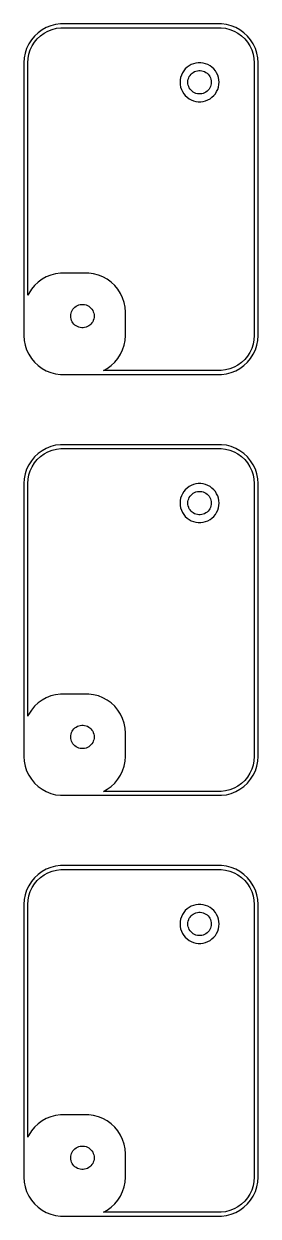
# Model space of a CAD drawing. Header units: metres. Extents: x -15 to 15, y 248 to 508.
# Drawn here: x -15 to 15, y 355.5 to 508.5 of the extents above; entities that cross this region are included whole.
import ezdxf

# ---------------------------------------------------------------- set-up
doc = ezdxf.new("R2010")
doc.units = ezdxf.units.M

msp = doc.modelspace()

# ---------------------------------------------------------------- linework, layer by layer
for p, q in [((-12.1289, 508.024), (-12.6791, 507.722)), ((-11.5451, 508.255), (-12.1289, 508.024)), ((-10.9369, 508.411), (-11.5451, 508.255)), ((-11.3906, 507.78), (-10.8432, 507.92)), ((-10.3139, 508.49), (-10.9369, 508.411)), ((-10.8432, 507.92), (-10.2825, 507.991)), ((10.3139, 508.49), (-10.3139, 508.49)), ((-10.2825, 507.991), (10.2825, 507.991)), ((10.2825, 507.991), (10.8432, 507.92)), ((10.9369, 508.411), (10.3139, 508.49)), ((10.8432, 507.92), (11.3906, 507.78)), ((11.5451, 508.255), (10.9369, 508.411)), ((12.1289, 508.024), (11.5451, 508.255)), ((12.6791, 507.722), (12.1289, 508.024)), ((-14.0451, 506.439), (-14.3815, 505.909)), ((-13.6448, 506.923), (-14.0451, 506.439)), ((-13.1871, 507.353), (-13.6448, 506.923)), ((-13.6406, 506.145), (-13.2803, 506.58)), ((-13.2803, 506.58), (-12.8684, 506.967)), ((-12.6791, 507.722), (-13.1871, 507.353)), ((-12.8684, 506.967), (-12.4112, 507.299)), ((-12.4112, 507.299), (-11.916, 507.572)), ((-11.916, 507.572), (-11.3906, 507.78)), ((11.3906, 507.78), (11.916, 507.572)), ((11.916, 507.572), (12.4112, 507.299)), ((12.4112, 507.299), (12.8684, 506.967)), ((13.1871, 507.353), (12.6791, 507.722)), ((12.8684, 506.967), (13.2803, 506.58)), ((13.6448, 506.923), (13.1871, 507.353)), ((13.2803, 506.58), (13.6406, 506.145)), ((14.0451, 506.439), (13.6448, 506.923)), ((14.3815, 505.909), (14.0451, 506.439)), ((-14.6489, 505.341), (-14.8429, 504.743)), ((-14.3815, 505.909), (-14.6489, 505.341)), ((-14.3586, 504.619), (-14.184, 505.157)), ((-14.184, 505.157), (-13.9434, 505.668)), ((-13.9434, 505.668), (-13.6406, 506.145)), ((13.6406, 506.145), (13.9434, 505.668)), ((13.9434, 505.668), (14.184, 505.157)), ((14.184, 505.157), (14.3586, 504.619)), ((14.6489, 505.341), (14.3815, 505.909)), ((14.8429, 504.743), (14.6489, 505.341)), ((-14.9606, 504.127), (-15, 503.5)), ((-15, 503.5), (-15, 468.5)), ((-14.8429, 504.743), (-14.9606, 504.127)), ((-14.5, 503.5), (-14.4645, 504.064)), ((-14.5, 473.657), (-14.5, 503.5)), ((-14.4645, 504.064), (-14.3586, 504.619)), ((6.72745, 503.378), (6.43555, 503.262)), ((7.03154, 503.456), (6.72745, 503.378)), ((7.34302, 503.495), (7.03154, 503.456)), ((7.65697, 503.495), (7.34302, 503.495)), ((7.96844, 503.456), (7.65697, 503.495)), ((8.27254, 503.378), (7.96844, 503.456)), ((8.56444, 503.262), (8.27254, 503.378)), ((14.3586, 504.619), (14.4645, 504.064)), ((14.4645, 504.064), (14.5, 503.5)), ((14.5, 503.5), (14.5, 468.5)), ((14.9606, 504.127), (14.8429, 504.743)), ((15, 503.5), (14.9606, 504.127)), ((15, 468.5), (15, 503.5)), ((5.17555, 501.92), (5.07854, 501.622)), ((5.30922, 502.204), (5.17555, 501.92)), ((5.47745, 502.469), (5.30922, 502.204)), ((5.67757, 502.711), (5.47745, 502.469)), ((5.90643, 502.926), (5.67757, 502.711)), ((6.16043, 503.111), (5.90643, 502.926)), ((6.43555, 503.262), (6.16043, 503.111)), ((6.18553, 501.723), (6.28647, 501.882)), ((6.28647, 501.882), (6.40654, 502.027)), ((6.40654, 502.027), (6.54385, 502.156)), ((6.54385, 502.156), (6.69626, 502.266)), ((6.69626, 502.266), (6.86133, 502.357)), ((6.86133, 502.357), (7.03647, 502.427)), ((7.03647, 502.427), (7.21892, 502.473)), ((7.21892, 502.473), (7.40581, 502.497)), ((7.40581, 502.497), (7.59418, 502.497)), ((7.59418, 502.497), (7.78107, 502.473)), ((7.78107, 502.473), (7.96352, 502.427)), ((7.96352, 502.427), (8.13866, 502.357)), ((8.13866, 502.357), (8.30373, 502.266)), ((8.30373, 502.266), (8.45613, 502.156)), ((8.45613, 502.156), (8.59344, 502.027)), ((8.83955, 503.111), (8.56444, 503.262)), ((8.59344, 502.027), (8.71352, 501.882)), ((8.71352, 501.882), (8.81445, 501.723)), ((9.09355, 502.926), (8.83955, 503.111)), ((9.32242, 502.711), (9.09355, 502.926)), ((9.52254, 502.469), (9.32242, 502.711)), ((9.69077, 502.204), (9.52254, 502.469)), ((9.82443, 501.92), (9.69077, 502.204)), ((9.92145, 501.622), (9.82443, 501.92)), ((5.0197, 501.313), (5, 501)), ((5, 501), (5.0197, 500.687)), ((5.07854, 501.622), (5.0197, 501.313)), ((5.0197, 500.687), (5.07854, 500.378)), ((5.07854, 500.378), (5.17555, 500.08)), ((6, 501), (6.01183, 501.188)), ((6.01183, 500.812), (6, 501)), ((6.01183, 501.188), (6.04712, 501.373)), ((6.04712, 500.627), (6.01183, 500.812)), ((6.04712, 501.373), (6.10533, 501.552)), ((6.10533, 500.448), (6.04712, 500.627)), ((6.10533, 501.552), (6.18553, 501.723)), ((6.18553, 500.277), (6.10533, 500.448)), ((6.28647, 500.118), (6.18553, 500.277)), ((8.81445, 500.277), (8.71352, 500.118)), ((8.81445, 501.723), (8.89465, 501.552)), ((8.89465, 500.448), (8.81445, 500.277)), ((8.89465, 501.552), (8.95287, 501.373)), ((8.95287, 500.627), (8.89465, 500.448)), ((8.95287, 501.373), (8.98816, 501.188)), ((8.98816, 500.812), (8.95287, 500.627)), ((8.98816, 501.188), (9, 501)), ((9, 501), (8.98816, 500.812)), ((9.82443, 500.08), (9.92145, 500.378)), ((9.98029, 501.313), (9.92145, 501.622)), ((9.92145, 500.378), (9.98029, 500.687)), ((10, 501), (9.98029, 501.313)), ((9.98029, 500.687), (10, 501)), ((5.17555, 500.08), (5.30922, 499.796)), ((5.30922, 499.796), (5.47745, 499.531)), ((5.47745, 499.531), (5.67757, 499.289)), ((5.67757, 499.289), (5.90643, 499.074)), ((5.90643, 499.074), (6.16043, 498.889)), ((6.16043, 498.889), (6.43555, 498.738)), ((6.40654, 499.973), (6.28647, 500.118)), ((6.54385, 499.844), (6.40654, 499.973)), ((6.43555, 498.738), (6.72745, 498.622)), ((6.69626, 499.734), (6.54385, 499.844)), ((6.86133, 499.643), (6.69626, 499.734)), ((7.03647, 499.573), (6.86133, 499.643)), ((7.21892, 499.527), (7.03647, 499.573)), ((7.40581, 499.503), (7.21892, 499.527)), ((7.59418, 499.503), (7.40581, 499.503)), ((7.78107, 499.527), (7.59418, 499.503)), ((7.96352, 499.573), (7.78107, 499.527)), ((8.13866, 499.643), (7.96352, 499.573)), ((8.30373, 499.734), (8.13866, 499.643)), ((8.27254, 498.622), (8.56444, 498.738)), ((8.45613, 499.844), (8.30373, 499.734)), ((8.59344, 499.973), (8.45613, 499.844)), ((8.56444, 498.738), (8.83955, 498.889)), ((8.71352, 500.118), (8.59344, 499.973)), ((8.83955, 498.889), (9.09355, 499.074)), ((9.09355, 499.074), (9.32242, 499.289)), ((9.32242, 499.289), (9.52254, 499.531)), ((9.52254, 499.531), (9.69077, 499.796)), ((9.69077, 499.796), (9.82443, 500.08)), ((6.72745, 498.622), (7.03154, 498.544)), ((7.03154, 498.544), (7.34302, 498.505)), ((7.34302, 498.505), (7.65697, 498.505)), ((7.65697, 498.505), (7.96844, 498.544)), ((7.96844, 498.544), (8.27254, 498.622)), ((-12.1289, 476.024), (-12.6791, 475.722)), ((-11.5451, 476.255), (-12.1289, 476.024)), ((-10.9369, 476.411), (-11.5451, 476.255)), ((-10.3139, 476.49), (-10.9369, 476.411)), ((-6.68604, 476.49), (-10.3139, 476.49)), ((-6.06308, 476.411), (-6.68604, 476.49)), ((-5.45491, 476.255), (-6.06308, 476.411)), ((-4.87109, 476.024), (-5.45491, 476.255)), ((-4.32086, 475.722), (-4.87109, 476.024)), ((-14.0451, 474.439), (-14.3815, 473.909)), ((-13.6448, 474.923), (-14.0451, 474.439)), ((-13.1871, 475.353), (-13.6448, 474.923)), ((-12.6791, 475.722), (-13.1871, 475.353)), ((-3.81287, 475.353), (-4.32086, 475.722)), ((-3.35515, 474.923), (-3.81287, 475.353)), ((-2.95491, 474.439), (-3.35515, 474.923)), ((-2.61845, 473.909), (-2.95491, 474.439)), ((-14.3815, 473.909), (-14.5, 473.657)), ((-2.3511, 473.341), (-2.61845, 473.909)), ((-2.15707, 472.743), (-2.3511, 473.341)), ((-2.03941, 472.127), (-2.15707, 472.743)), ((-9, 471), (-8.98816, 471.188)), ((-8.98816, 471.188), (-8.95287, 471.373)), ((-8.95287, 471.373), (-8.89465, 471.552)), ((-8.89465, 471.552), (-8.81445, 471.723)), ((-8.81445, 471.723), (-8.71352, 471.882)), ((-8.71352, 471.882), (-8.59344, 472.027)), ((-8.59344, 472.027), (-8.45613, 472.156)), ((-8.45613, 472.156), (-8.30373, 472.266)), ((-8.30373, 472.266), (-8.13866, 472.357)), ((-8.13866, 472.357), (-7.96352, 472.427)), ((-7.96352, 472.427), (-7.78107, 472.473)), ((-7.78107, 472.473), (-7.59418, 472.497)), ((-7.59418, 472.497), (-7.40581, 472.497)), ((-7.40581, 472.497), (-7.21892, 472.473)), ((-7.21892, 472.473), (-7.03647, 472.427)), ((-7.03647, 472.427), (-6.86133, 472.357)), ((-6.86133, 472.357), (-6.69626, 472.266)), ((-6.69626, 472.266), (-6.54385, 472.156)), ((-6.54385, 472.156), (-6.40654, 472.027)), ((-6.40654, 472.027), (-6.28647, 471.882)), ((-6.28647, 471.882), (-6.18553, 471.723)), ((-6.18553, 471.723), (-6.10533, 471.552)), ((-6.10533, 471.552), (-6.04712, 471.373)), ((-6.04712, 471.373), (-6.01183, 471.188)), ((-6.01183, 471.188), (-6, 471)), ((-2, 471.5), (-2.03941, 472.127)), ((-2, 468.5), (-2, 471.5)), ((-8.98816, 470.812), (-9, 471)), ((-8.95287, 470.627), (-8.98816, 470.812)), ((-8.89465, 470.448), (-8.95287, 470.627)), ((-8.81445, 470.277), (-8.89465, 470.448)), ((-8.71352, 470.118), (-8.81445, 470.277)), ((-8.59344, 469.973), (-8.71352, 470.118)), ((-8.45613, 469.844), (-8.59344, 469.973)), ((-8.30373, 469.734), (-8.45613, 469.844)), ((-8.13866, 469.643), (-8.30373, 469.734)), ((-6.69626, 469.734), (-6.86133, 469.643)), ((-6.54385, 469.844), (-6.69626, 469.734)), ((-6.40654, 469.973), (-6.54385, 469.844)), ((-6.28647, 470.118), (-6.40654, 469.973)), ((-6.18553, 470.277), (-6.28647, 470.118)), ((-6.10533, 470.448), (-6.18553, 470.277)), ((-6.04712, 470.627), (-6.10533, 470.448)), ((-6.01183, 470.812), (-6.04712, 470.627)), ((-6, 471), (-6.01183, 470.812)), ((-15, 468.5), (-14.9606, 467.873)), ((-7.96352, 469.573), (-8.13866, 469.643)), ((-7.78107, 469.527), (-7.96352, 469.573)), ((-7.59418, 469.503), (-7.78107, 469.527)), ((-7.40581, 469.503), (-7.59418, 469.503)), ((-7.21892, 469.527), (-7.40581, 469.503)), ((-7.03647, 469.573), (-7.21892, 469.527)), ((-6.86133, 469.643), (-7.03647, 469.573)), ((-2.03941, 467.873), (-2, 468.5)), ((14.5, 468.5), (14.4645, 467.936)), ((14.9606, 467.873), (15, 468.5)), ((-14.9606, 467.873), (-14.8429, 467.257)), ((-14.8429, 467.257), (-14.6489, 466.659)), ((-14.6489, 466.659), (-14.3815, 466.091)), ((-2.61845, 466.091), (-2.3511, 466.659)), ((-2.3511, 466.659), (-2.15707, 467.257)), ((-2.15707, 467.257), (-2.03941, 467.873)), ((14.184, 466.843), (13.9434, 466.332)), ((14.3586, 467.381), (14.184, 466.843)), ((14.4645, 467.936), (14.3586, 467.381)), ((14.3815, 466.091), (14.6489, 466.659)), ((14.6489, 466.659), (14.8429, 467.257)), ((14.8429, 467.257), (14.9606, 467.873)), ((-14.3815, 466.091), (-14.0451, 465.561)), ((-14.0451, 465.561), (-13.6448, 465.077)), ((-13.6448, 465.077), (-13.1871, 464.647)), ((-3.81287, 464.647), (-3.35515, 465.077)), ((-3.35515, 465.077), (-2.95491, 465.561)), ((-2.95491, 465.561), (-2.61845, 466.091)), ((13.2803, 465.42), (12.8684, 465.033)), ((13.1871, 464.647), (13.6448, 465.077)), ((13.6406, 465.855), (13.2803, 465.42)), ((13.9434, 466.332), (13.6406, 465.855)), ((13.6448, 465.077), (14.0451, 465.561)), ((14.0451, 465.561), (14.3815, 466.091)), ((-13.1871, 464.647), (-12.6791, 464.278)), ((-12.6791, 464.278), (-12.1289, 463.976)), ((-12.1289, 463.976), (-11.5451, 463.745)), ((-11.5451, 463.745), (-10.9369, 463.589)), ((-10.9369, 463.589), (-10.3139, 463.51)), ((-4.81104, 464.009), (-4.32086, 464.278)), ((10.2825, 464.009), (-4.81104, 464.009)), ((-4.32086, 464.278), (-3.81287, 464.647)), ((10.8432, 464.08), (10.2825, 464.009)), ((10.3139, 463.51), (10.9369, 463.589)), ((11.3906, 464.22), (10.8432, 464.08)), ((10.9369, 463.589), (11.5451, 463.745)), ((11.916, 464.428), (11.3906, 464.22)), ((11.5451, 463.745), (12.1289, 463.976)), ((12.4112, 464.701), (11.916, 464.428)), ((12.1289, 463.976), (12.6791, 464.278)), ((12.8684, 465.033), (12.4112, 464.701)), ((12.6791, 464.278), (13.1871, 464.647)), ((-10.3139, 463.51), (10.3139, 463.51)), ((-10.9369, 454.411), (-11.5451, 454.255)), ((-10.3139, 454.49), (-10.9369, 454.411)), ((10.3139, 454.49), (-10.3139, 454.49)), ((10.9369, 454.411), (10.3139, 454.49)), ((11.5451, 454.255), (10.9369, 454.411)), ((-13.6448, 452.923), (-14.0451, 452.439)), ((-13.1871, 453.353), (-13.6448, 452.923)), ((-13.2803, 452.58), (-12.8684, 452.967)), ((-12.6791, 453.722), (-13.1871, 453.353)), ((-12.8684, 452.967), (-12.4112, 453.299)), ((-12.1289, 454.024), (-12.6791, 453.722)), ((-12.4112, 453.299), (-11.916, 453.572)), ((-11.5451, 454.255), (-12.1289, 454.024)), ((-11.916, 453.572), (-11.3906, 453.78)), ((-11.3906, 453.78), (-10.8432, 453.92)), ((-10.8432, 453.92), (-10.2825, 453.991)), ((-10.2825, 453.991), (10.2825, 453.991)), ((10.2825, 453.991), (10.8432, 453.92)), ((10.8432, 453.92), (11.3906, 453.78)), ((11.3906, 453.78), (11.916, 453.572)), ((12.1289, 454.024), (11.5451, 454.255)), ((11.916, 453.572), (12.4112, 453.299)), ((12.6791, 453.722), (12.1289, 454.024)), ((12.4112, 453.299), (12.8684, 452.967)), ((13.1871, 453.353), (12.6791, 453.722)), ((12.8684, 452.967), (13.2803, 452.58)), ((13.6448, 452.923), (13.1871, 453.353)), ((14.0451, 452.439), (13.6448, 452.923)), ((-14.6489, 451.341), (-14.8429, 450.743)), ((-14.3815, 451.909), (-14.6489, 451.341)), ((-14.0451, 452.439), (-14.3815, 451.909)), ((-14.184, 451.157), (-13.9434, 451.668)), ((-13.9434, 451.668), (-13.6406, 452.145)), ((-13.6406, 452.145), (-13.2803, 452.58)), ((13.2803, 452.58), (13.6406, 452.145)), ((13.6406, 452.145), (13.9434, 451.668)), ((13.9434, 451.668), (14.184, 451.157)), ((14.3815, 451.909), (14.0451, 452.439)), ((14.6489, 451.341), (14.3815, 451.909)), ((14.8429, 450.743), (14.6489, 451.341)), ((-14.9606, 450.127), (-15, 449.5)), ((-14.8429, 450.743), (-14.9606, 450.127)), ((-14.5, 449.5), (-14.4645, 450.064)), ((-14.4645, 450.064), (-14.3586, 450.619)), ((-14.3586, 450.619), (-14.184, 451.157)), ((14.184, 451.157), (14.3586, 450.619)), ((14.3586, 450.619), (14.4645, 450.064)), ((14.4645, 450.064), (14.5, 449.5)), ((14.9606, 450.127), (14.8429, 450.743)), ((15, 449.5), (14.9606, 450.127)), ((-15, 449.5), (-15, 414.5)), ((-14.5, 419.657), (-14.5, 449.5)), ((5.47745, 448.469), (5.30922, 448.204)), ((5.67757, 448.711), (5.47745, 448.469)), ((5.90643, 448.926), (5.67757, 448.711)), ((6.16043, 449.111), (5.90643, 448.926)), ((6.43555, 449.262), (6.16043, 449.111)), ((6.72745, 449.378), (6.43555, 449.262)), ((6.54385, 448.156), (6.69626, 448.266)), ((6.69626, 448.266), (6.86133, 448.357)), ((7.03154, 449.456), (6.72745, 449.378)), ((6.86133, 448.357), (7.03647, 448.427)), ((7.34302, 449.495), (7.03154, 449.456)), ((7.03647, 448.427), (7.21892, 448.473)), ((7.21892, 448.473), (7.40581, 448.497)), ((7.65697, 449.495), (7.34302, 449.495)), ((7.40581, 448.497), (7.59418, 448.497)), ((7.59418, 448.497), (7.78107, 448.473)), ((7.96844, 449.456), (7.65697, 449.495)), ((7.78107, 448.473), (7.96352, 448.427)), ((7.96352, 448.427), (8.13866, 448.357)), ((8.27254, 449.378), (7.96844, 449.456)), ((8.13866, 448.357), (8.30373, 448.266)), ((8.56444, 449.262), (8.27254, 449.378)), ((8.30373, 448.266), (8.45613, 448.156)), ((8.83955, 449.111), (8.56444, 449.262)), ((9.09355, 448.926), (8.83955, 449.111)), ((9.32242, 448.711), (9.09355, 448.926)), ((9.52254, 448.469), (9.32242, 448.711)), ((9.69077, 448.204), (9.52254, 448.469)), ((14.5, 449.5), (14.5, 414.5)), ((15, 414.5), (15, 449.5)), ((5.0197, 447.313), (5, 447)), ((5, 447), (5.0197, 446.687)), ((5.07854, 447.622), (5.0197, 447.313)), ((5.17555, 447.92), (5.07854, 447.622)), ((5.30922, 448.204), (5.17555, 447.92)), ((6, 447), (6.01183, 447.188)), ((6.01183, 446.812), (6, 447)), ((6.01183, 447.188), (6.04712, 447.373)), ((6.04712, 446.627), (6.01183, 446.812)), ((6.04712, 447.373), (6.10533, 447.552)), ((6.10533, 447.552), (6.18553, 447.723)), ((6.18553, 447.723), (6.28647, 447.882)), ((6.28647, 447.882), (6.40654, 448.027)), ((6.40654, 448.027), (6.54385, 448.156)), ((8.45613, 448.156), (8.59344, 448.027)), ((8.59344, 448.027), (8.71352, 447.882)), ((8.71352, 447.882), (8.81445, 447.723)), ((8.81445, 447.723), (8.89465, 447.552)), ((8.89465, 447.552), (8.95287, 447.373)), ((8.95287, 447.373), (8.98816, 447.188)), ((8.98816, 446.812), (8.95287, 446.627)), ((8.98816, 447.188), (9, 447)), ((9, 447), (8.98816, 446.812)), ((9.82443, 447.92), (9.69077, 448.204)), ((9.92145, 447.622), (9.82443, 447.92)), ((9.98029, 447.313), (9.92145, 447.622)), ((10, 447), (9.98029, 447.313)), ((9.98029, 446.687), (10, 447)), ((5.0197, 446.687), (5.07854, 446.378)), ((5.07854, 446.378), (5.17555, 446.08)), ((5.17555, 446.08), (5.30922, 445.796)), ((5.30922, 445.796), (5.47745, 445.531)), ((5.47745, 445.531), (5.67757, 445.289)), ((5.67757, 445.289), (5.90643, 445.074)), ((6.10533, 446.448), (6.04712, 446.627)), ((6.18553, 446.277), (6.10533, 446.448)), ((6.28647, 446.118), (6.18553, 446.277)), ((6.40654, 445.973), (6.28647, 446.118)), ((6.54385, 445.844), (6.40654, 445.973)), ((6.69626, 445.734), (6.54385, 445.844)), ((6.86133, 445.643), (6.69626, 445.734)), ((7.03647, 445.573), (6.86133, 445.643)), ((7.21892, 445.527), (7.03647, 445.573)), ((7.40581, 445.503), (7.21892, 445.527)), ((7.59418, 445.503), (7.40581, 445.503)), ((7.78107, 445.527), (7.59418, 445.503)), ((7.96352, 445.573), (7.78107, 445.527)), ((8.13866, 445.643), (7.96352, 445.573)), ((8.30373, 445.734), (8.13866, 445.643)), ((8.45613, 445.844), (8.30373, 445.734)), ((8.59344, 445.973), (8.45613, 445.844)), ((8.71352, 446.118), (8.59344, 445.973)), ((8.81445, 446.277), (8.71352, 446.118)), ((8.89465, 446.448), (8.81445, 446.277)), ((8.95287, 446.627), (8.89465, 446.448)), ((9.09355, 445.074), (9.32242, 445.289)), ((9.32242, 445.289), (9.52254, 445.531)), ((9.52254, 445.531), (9.69077, 445.796)), ((9.69077, 445.796), (9.82443, 446.08)), ((9.82443, 446.08), (9.92145, 446.378)), ((9.92145, 446.378), (9.98029, 446.687)), ((5.90643, 445.074), (6.16043, 444.889)), ((6.16043, 444.889), (6.43555, 444.738)), ((6.43555, 444.738), (6.72745, 444.622)), ((6.72745, 444.622), (7.03154, 444.544)), ((7.03154, 444.544), (7.34302, 444.505)), ((7.34302, 444.505), (7.65697, 444.505)), ((7.65697, 444.505), (7.96844, 444.544)), ((7.96844, 444.544), (8.27254, 444.622)), ((8.27254, 444.622), (8.56444, 444.738)), ((8.56444, 444.738), (8.83955, 444.889)), ((8.83955, 444.889), (9.09355, 445.074)), ((-11.5451, 422.255), (-12.1289, 422.024)), ((-10.9369, 422.411), (-11.5451, 422.255)), ((-10.3139, 422.49), (-10.9369, 422.411)), ((-6.68604, 422.49), (-10.3139, 422.49)), ((-6.06308, 422.411), (-6.68604, 422.49)), ((-5.45491, 422.255), (-6.06308, 422.411)), ((-4.87109, 422.024), (-5.45491, 422.255)), ((-13.6448, 420.923), (-14.0451, 420.439)), ((-13.1871, 421.353), (-13.6448, 420.923)), ((-12.6791, 421.722), (-13.1871, 421.353)), ((-12.1289, 422.024), (-12.6791, 421.722)), ((-4.32086, 421.722), (-4.87109, 422.024)), ((-3.81287, 421.353), (-4.32086, 421.722)), ((-3.35515, 420.923), (-3.81287, 421.353)), ((-2.95491, 420.439), (-3.35515, 420.923)), ((-14.3815, 419.909), (-14.5, 419.657)), ((-14.0451, 420.439), (-14.3815, 419.909)), ((-2.61845, 419.909), (-2.95491, 420.439)), ((-2.3511, 419.341), (-2.61845, 419.909)), ((-2.15707, 418.743), (-2.3511, 419.341)), ((-8.89465, 417.552), (-8.81445, 417.723)), ((-8.81445, 417.723), (-8.71352, 417.882)), ((-8.71352, 417.882), (-8.59344, 418.027)), ((-8.59344, 418.027), (-8.45613, 418.156)), ((-8.45613, 418.156), (-8.30373, 418.266)), ((-8.30373, 418.266), (-8.13866, 418.357)), ((-8.13866, 418.357), (-7.96352, 418.427)), ((-7.96352, 418.427), (-7.78107, 418.473)), ((-7.78107, 418.473), (-7.59418, 418.497)), ((-7.59418, 418.497), (-7.40581, 418.497)), ((-7.40581, 418.497), (-7.21892, 418.473)), ((-7.21892, 418.473), (-7.03647, 418.427)), ((-7.03647, 418.427), (-6.86133, 418.357)), ((-6.86133, 418.357), (-6.69626, 418.266)), ((-6.69626, 418.266), (-6.54385, 418.156)), ((-6.54385, 418.156), (-6.40654, 418.027)), ((-6.40654, 418.027), (-6.28647, 417.882)), ((-6.28647, 417.882), (-6.18553, 417.723)), ((-6.18553, 417.723), (-6.10533, 417.552)), ((-2.03941, 418.127), (-2.15707, 418.743)), ((-2, 417.5), (-2.03941, 418.127)), ((-9, 417), (-8.98816, 417.188)), ((-8.98816, 416.812), (-9, 417)), ((-8.98816, 417.188), (-8.95287, 417.373)), ((-8.95287, 416.627), (-8.98816, 416.812)), ((-8.95287, 417.373), (-8.89465, 417.552)), ((-8.89465, 416.448), (-8.95287, 416.627)), ((-8.81445, 416.277), (-8.89465, 416.448)), ((-8.71352, 416.118), (-8.81445, 416.277)), ((-8.59344, 415.973), (-8.71352, 416.118)), ((-6.28647, 416.118), (-6.40654, 415.973)), ((-6.18553, 416.277), (-6.28647, 416.118)), ((-6.10533, 416.448), (-6.18553, 416.277)), ((-6.10533, 417.552), (-6.04712, 417.373)), ((-6.04712, 416.627), (-6.10533, 416.448)), ((-6.04712, 417.373), (-6.01183, 417.188)), ((-6.01183, 416.812), (-6.04712, 416.627)), ((-6.01183, 417.188), (-6, 417)), ((-6, 417), (-6.01183, 416.812)), ((-2, 414.5), (-2, 417.5)), ((-8.45613, 415.844), (-8.59344, 415.973)), ((-8.30373, 415.734), (-8.45613, 415.844)), ((-8.13866, 415.643), (-8.30373, 415.734)), ((-7.96352, 415.573), (-8.13866, 415.643)), ((-7.78107, 415.527), (-7.96352, 415.573)), ((-7.59418, 415.503), (-7.78107, 415.527)), ((-7.40581, 415.503), (-7.59418, 415.503)), ((-7.21892, 415.527), (-7.40581, 415.503)), ((-7.03647, 415.573), (-7.21892, 415.527)), ((-6.86133, 415.643), (-7.03647, 415.573)), ((-6.69626, 415.734), (-6.86133, 415.643)), ((-6.54385, 415.844), (-6.69626, 415.734)), ((-6.40654, 415.973), (-6.54385, 415.844)), ((-15, 414.5), (-14.9606, 413.873)), ((-14.9606, 413.873), (-14.8429, 413.257)), ((-14.8429, 413.257), (-14.6489, 412.659)), ((-2.3511, 412.659), (-2.15707, 413.257)), ((-2.15707, 413.257), (-2.03941, 413.873)), ((-2.03941, 413.873), (-2, 414.5)), ((14.3586, 413.381), (14.184, 412.843)), ((14.4645, 413.936), (14.3586, 413.381)), ((14.5, 414.5), (14.4645, 413.936)), ((14.6489, 412.659), (14.8429, 413.257)), ((14.8429, 413.257), (14.9606, 413.873)), ((14.9606, 413.873), (15, 414.5)), ((-14.6489, 412.659), (-14.3815, 412.091)), ((-14.3815, 412.091), (-14.0451, 411.561)), ((-14.0451, 411.561), (-13.6448, 411.077)), ((-3.35515, 411.077), (-2.95491, 411.561)), ((-2.95491, 411.561), (-2.61845, 412.091)), ((-2.61845, 412.091), (-2.3511, 412.659)), ((13.6406, 411.855), (13.2803, 411.42)), ((13.9434, 412.332), (13.6406, 411.855)), ((13.6448, 411.077), (14.0451, 411.561)), ((14.184, 412.843), (13.9434, 412.332)), ((14.0451, 411.561), (14.3815, 412.091)), ((14.3815, 412.091), (14.6489, 412.659)), ((-13.6448, 411.077), (-13.1871, 410.647)), ((-13.1871, 410.647), (-12.6791, 410.278)), ((-12.6791, 410.278), (-12.1289, 409.976)), ((-4.81104, 410.009), (-4.32086, 410.278)), ((10.2825, 410.009), (-4.81104, 410.009)), ((-4.32086, 410.278), (-3.81287, 410.647)), ((-3.81287, 410.647), (-3.35515, 411.077)), ((10.8432, 410.08), (10.2825, 410.009)), ((11.3906, 410.22), (10.8432, 410.08)), ((11.916, 410.428), (11.3906, 410.22)), ((12.4112, 410.701), (11.916, 410.428)), ((12.1289, 409.976), (12.6791, 410.278)), ((12.8684, 411.033), (12.4112, 410.701)), ((12.6791, 410.278), (13.1871, 410.647)), ((13.2803, 411.42), (12.8684, 411.033)), ((13.1871, 410.647), (13.6448, 411.077)), ((-12.1289, 409.976), (-11.5451, 409.745)), ((-11.5451, 409.745), (-10.9369, 409.589)), ((-10.9369, 409.589), (-10.3139, 409.51)), ((-10.3139, 409.51), (10.3139, 409.51)), ((10.3139, 409.51), (10.9369, 409.589)), ((10.9369, 409.589), (11.5451, 409.745)), ((11.5451, 409.745), (12.1289, 409.976)), ((-13.1871, 399.353), (-13.6448, 398.923)), ((-12.6791, 399.722), (-13.1871, 399.353)), ((-12.8684, 398.967), (-12.4112, 399.299)), ((-12.1289, 400.024), (-12.6791, 399.722)), ((-12.4112, 399.299), (-11.916, 399.572)), ((-11.5451, 400.255), (-12.1289, 400.024)), ((-11.916, 399.572), (-11.3906, 399.78)), ((-10.9369, 400.411), (-11.5451, 400.255)), ((-11.3906, 399.78), (-10.8432, 399.92)), ((-10.3139, 400.49), (-10.9369, 400.411)), ((-10.8432, 399.92), (-10.2825, 399.991)), ((10.3139, 400.49), (-10.3139, 400.49)), ((-10.2825, 399.991), (10.2825, 399.991)), ((10.2825, 399.991), (10.8432, 399.92)), ((10.9369, 400.411), (10.3139, 400.49)), ((10.8432, 399.92), (11.3906, 399.78)), ((11.5451, 400.255), (10.9369, 400.411)), ((11.3906, 399.78), (11.916, 399.572)), ((12.1289, 400.024), (11.5451, 400.255)), ((11.916, 399.572), (12.4112, 399.299)), ((12.6791, 399.722), (12.1289, 400.024)), ((12.4112, 399.299), (12.8684, 398.967)), ((13.1871, 399.353), (12.6791, 399.722)), ((13.6448, 398.923), (13.1871, 399.353)), ((-14.3815, 397.909), (-14.6489, 397.341)), ((-14.0451, 398.439), (-14.3815, 397.909)), ((-13.6448, 398.923), (-14.0451, 398.439)), ((-13.9434, 397.668), (-13.6406, 398.145)), ((-13.6406, 398.145), (-13.2803, 398.58)), ((-13.2803, 398.58), (-12.8684, 398.967)), ((12.8684, 398.967), (13.2803, 398.58)), ((13.2803, 398.58), (13.6406, 398.145)), ((13.6406, 398.145), (13.9434, 397.668)), ((14.0451, 398.439), (13.6448, 398.923)), ((14.3815, 397.909), (14.0451, 398.439)), ((14.6489, 397.341), (14.3815, 397.909)), ((-14.8429, 396.743), (-14.9606, 396.127)), ((-14.6489, 397.341), (-14.8429, 396.743)), ((-14.4645, 396.064), (-14.3586, 396.619)), ((-14.3586, 396.619), (-14.184, 397.157)), ((-14.184, 397.157), (-13.9434, 397.668)), ((13.9434, 397.668), (14.184, 397.157)), ((14.184, 397.157), (14.3586, 396.619)), ((14.3586, 396.619), (14.4645, 396.064)), ((14.8429, 396.743), (14.6489, 397.341)), ((14.9606, 396.127), (14.8429, 396.743)), ((-14.9606, 396.127), (-15, 395.5)), ((-15, 395.5), (-15, 360.5)), ((-14.5, 395.5), (-14.4645, 396.064)), ((-14.5, 365.657), (-14.5, 395.5)), ((5.67757, 394.711), (5.47745, 394.469)), ((5.90643, 394.926), (5.67757, 394.711)), ((6.16043, 395.111), (5.90643, 394.926)), ((6.43555, 395.262), (6.16043, 395.111)), ((6.72745, 395.378), (6.43555, 395.262)), ((7.03154, 395.456), (6.72745, 395.378)), ((7.34302, 395.495), (7.03154, 395.456)), ((7.65697, 395.495), (7.34302, 395.495)), ((7.96844, 395.456), (7.65697, 395.495)), ((8.27254, 395.378), (7.96844, 395.456)), ((8.56444, 395.262), (8.27254, 395.378)), ((8.83955, 395.111), (8.56444, 395.262)), ((9.09355, 394.926), (8.83955, 395.111)), ((9.32242, 394.711), (9.09355, 394.926)), ((9.52254, 394.469), (9.32242, 394.711)), ((14.4645, 396.064), (14.5, 395.5)), ((14.5, 395.5), (14.5, 360.5)), ((15, 395.5), (14.9606, 396.127)), ((15, 360.5), (15, 395.5)), ((5.0197, 393.313), (5, 393)), ((5.07854, 393.622), (5.0197, 393.313)), ((5.17555, 393.92), (5.07854, 393.622)), ((5.30922, 394.204), (5.17555, 393.92)), ((5.47745, 394.469), (5.30922, 394.204)), ((6, 393), (6.01183, 393.188)), ((6.01183, 393.188), (6.04712, 393.373)), ((6.04712, 393.373), (6.10533, 393.552)), ((6.10533, 393.552), (6.18553, 393.723)), ((6.18553, 393.723), (6.28647, 393.882)), ((6.28647, 393.882), (6.40654, 394.027)), ((6.40654, 394.027), (6.54385, 394.156)), ((6.54385, 394.156), (6.69626, 394.266)), ((6.69626, 394.266), (6.86133, 394.357)), ((6.86133, 394.357), (7.03647, 394.427)), ((7.03647, 394.427), (7.21892, 394.473)), ((7.21892, 394.473), (7.40581, 394.497)), ((7.40581, 394.497), (7.59418, 394.497)), ((7.59418, 394.497), (7.78107, 394.473)), ((7.78107, 394.473), (7.96352, 394.427)), ((7.96352, 394.427), (8.13866, 394.357)), ((8.13866, 394.357), (8.30373, 394.266)), ((8.30373, 394.266), (8.45613, 394.156)), ((8.45613, 394.156), (8.59344, 394.027)), ((8.59344, 394.027), (8.71352, 393.882)), ((8.71352, 393.882), (8.81445, 393.723)), ((8.81445, 393.723), (8.89465, 393.552)), ((8.89465, 393.552), (8.95287, 393.373)), ((8.95287, 393.373), (8.98816, 393.188)), ((8.98816, 393.188), (9, 393)), ((9.69077, 394.204), (9.52254, 394.469)), ((9.82443, 393.92), (9.69077, 394.204)), ((9.92145, 393.622), (9.82443, 393.92)), ((9.98029, 393.313), (9.92145, 393.622)), ((10, 393), (9.98029, 393.313)), ((5, 393), (5.0197, 392.687)), ((5.0197, 392.687), (5.07854, 392.378)), ((5.07854, 392.378), (5.17555, 392.08)), ((5.17555, 392.08), (5.30922, 391.796)), ((5.30922, 391.796), (5.47745, 391.531)), ((6.01183, 392.812), (6, 393)), ((6.04712, 392.627), (6.01183, 392.812)), ((6.10533, 392.448), (6.04712, 392.627)), ((6.18553, 392.277), (6.10533, 392.448)), ((6.28647, 392.118), (6.18553, 392.277)), ((6.40654, 391.973), (6.28647, 392.118)), ((6.54385, 391.844), (6.40654, 391.973)), ((6.69626, 391.734), (6.54385, 391.844)), ((6.86133, 391.643), (6.69626, 391.734)), ((7.03647, 391.573), (6.86133, 391.643)), ((8.13866, 391.643), (7.96352, 391.573)), ((8.30373, 391.734), (8.13866, 391.643)), ((8.45613, 391.844), (8.30373, 391.734)), ((8.59344, 391.973), (8.45613, 391.844)), ((8.71352, 392.118), (8.59344, 391.973)), ((8.81445, 392.277), (8.71352, 392.118)), ((8.89465, 392.448), (8.81445, 392.277)), ((8.95287, 392.627), (8.89465, 392.448)), ((8.98816, 392.812), (8.95287, 392.627)), ((9, 393), (8.98816, 392.812)), ((9.52254, 391.531), (9.69077, 391.796)), ((9.69077, 391.796), (9.82443, 392.08)), ((9.82443, 392.08), (9.92145, 392.378)), ((9.92145, 392.378), (9.98029, 392.687)), ((9.98029, 392.687), (10, 393)), ((5.47745, 391.531), (5.67757, 391.289)), ((5.67757, 391.289), (5.90643, 391.074)), ((5.90643, 391.074), (6.16043, 390.889)), ((6.16043, 390.889), (6.43555, 390.738)), ((6.43555, 390.738), (6.72745, 390.622)), ((6.72745, 390.622), (7.03154, 390.544)), ((7.03154, 390.544), (7.34302, 390.505)), ((7.21892, 391.527), (7.03647, 391.573)), ((7.40581, 391.503), (7.21892, 391.527)), ((7.34302, 390.505), (7.65697, 390.505)), ((7.59418, 391.503), (7.40581, 391.503)), ((7.78107, 391.527), (7.59418, 391.503)), ((7.65697, 390.505), (7.96844, 390.544)), ((7.96352, 391.573), (7.78107, 391.527)), ((7.96844, 390.544), (8.27254, 390.622)), ((8.27254, 390.622), (8.56444, 390.738)), ((8.56444, 390.738), (8.83955, 390.889)), ((8.83955, 390.889), (9.09355, 391.074)), ((9.09355, 391.074), (9.32242, 391.289)), ((9.32242, 391.289), (9.52254, 391.531)), ((-13.1871, 367.353), (-13.6448, 366.923)), ((-12.6791, 367.722), (-13.1871, 367.353)), ((-12.1289, 368.024), (-12.6791, 367.722)), ((-11.5451, 368.255), (-12.1289, 368.024)), ((-10.9369, 368.411), (-11.5451, 368.255)), ((-10.3139, 368.49), (-10.9369, 368.411)), ((-6.68604, 368.49), (-10.3139, 368.49)), ((-6.06308, 368.411), (-6.68604, 368.49)), ((-5.45491, 368.255), (-6.06308, 368.411)), ((-4.87109, 368.024), (-5.45491, 368.255)), ((-4.32086, 367.722), (-4.87109, 368.024)), ((-3.81287, 367.353), (-4.32086, 367.722)), ((-3.35515, 366.923), (-3.81287, 367.353)), ((-14.3815, 365.909), (-14.5, 365.657)), ((-14.0451, 366.439), (-14.3815, 365.909)), ((-13.6448, 366.923), (-14.0451, 366.439)), ((-2.95491, 366.439), (-3.35515, 366.923)), ((-2.61845, 365.909), (-2.95491, 366.439)), ((-2.3511, 365.341), (-2.61845, 365.909)), ((-8.59344, 364.027), (-8.45613, 364.156)), ((-8.45613, 364.156), (-8.30373, 364.266)), ((-8.30373, 364.266), (-8.13866, 364.357)), ((-8.13866, 364.357), (-7.96352, 364.427)), ((-7.96352, 364.427), (-7.78107, 364.473)), ((-7.78107, 364.473), (-7.59418, 364.497)), ((-7.59418, 364.497), (-7.40581, 364.497)), ((-7.40581, 364.497), (-7.21892, 364.473)), ((-7.21892, 364.473), (-7.03647, 364.427)), ((-7.03647, 364.427), (-6.86133, 364.357)), ((-6.86133, 364.357), (-6.69626, 364.266)), ((-6.69626, 364.266), (-6.54385, 364.156)), ((-6.54385, 364.156), (-6.40654, 364.027)), ((-2.15707, 364.743), (-2.3511, 365.341)), ((-2.03941, 364.127), (-2.15707, 364.743)), ((-2, 363.5), (-2.03941, 364.127)), ((-9, 363), (-8.98816, 363.188)), ((-8.98816, 362.812), (-9, 363)), ((-8.98816, 363.188), (-8.95287, 363.373)), ((-8.95287, 362.627), (-8.98816, 362.812)), ((-8.95287, 363.373), (-8.89465, 363.552)), ((-8.89465, 362.448), (-8.95287, 362.627)), ((-8.89465, 363.552), (-8.81445, 363.723)), ((-8.81445, 363.723), (-8.71352, 363.882)), ((-8.71352, 363.882), (-8.59344, 364.027)), ((-6.40654, 364.027), (-6.28647, 363.882)), ((-6.28647, 363.882), (-6.18553, 363.723)), ((-6.18553, 363.723), (-6.10533, 363.552)), ((-6.10533, 363.552), (-6.04712, 363.373)), ((-6.04712, 362.627), (-6.10533, 362.448)), ((-6.04712, 363.373), (-6.01183, 363.188)), ((-6.01183, 362.812), (-6.04712, 362.627)), ((-6.01183, 363.188), (-6, 363)), ((-6, 363), (-6.01183, 362.812)), ((-2, 360.5), (-2, 363.5)), ((-8.81445, 362.277), (-8.89465, 362.448)), ((-8.71352, 362.118), (-8.81445, 362.277)), ((-8.59344, 361.973), (-8.71352, 362.118)), ((-8.45613, 361.844), (-8.59344, 361.973)), ((-8.30373, 361.734), (-8.45613, 361.844)), ((-8.13866, 361.643), (-8.30373, 361.734)), ((-7.96352, 361.573), (-8.13866, 361.643)), ((-7.78107, 361.527), (-7.96352, 361.573)), ((-7.59418, 361.503), (-7.78107, 361.527)), ((-7.40581, 361.503), (-7.59418, 361.503)), ((-7.21892, 361.527), (-7.40581, 361.503)), ((-7.03647, 361.573), (-7.21892, 361.527)), ((-6.86133, 361.643), (-7.03647, 361.573)), ((-6.69626, 361.734), (-6.86133, 361.643)), ((-6.54385, 361.844), (-6.69626, 361.734)), ((-6.40654, 361.973), (-6.54385, 361.844)), ((-6.28647, 362.118), (-6.40654, 361.973)), ((-6.18553, 362.277), (-6.28647, 362.118)), ((-6.10533, 362.448), (-6.18553, 362.277)), ((-15, 360.5), (-14.9606, 359.873)), ((-14.9606, 359.873), (-14.8429, 359.257)), ((-2.15707, 359.257), (-2.03941, 359.873)), ((-2.03941, 359.873), (-2, 360.5)), ((14.4645, 359.936), (14.3586, 359.381)), ((14.5, 360.5), (14.4645, 359.936)), ((14.8429, 359.257), (14.9606, 359.873)), ((14.9606, 359.873), (15, 360.5)), ((-14.8429, 359.257), (-14.6489, 358.659)), ((-14.6489, 358.659), (-14.3815, 358.091)), ((-14.3815, 358.091), (-14.0451, 357.561)), ((-2.95491, 357.561), (-2.61845, 358.091)), ((-2.61845, 358.091), (-2.3511, 358.659)), ((-2.3511, 358.659), (-2.15707, 359.257)), ((13.9434, 358.332), (13.6406, 357.855)), ((14.184, 358.843), (13.9434, 358.332)), ((14.0451, 357.561), (14.3815, 358.091)), ((14.3586, 359.381), (14.184, 358.843)), ((14.3815, 358.091), (14.6489, 358.659)), ((14.6489, 358.659), (14.8429, 359.257)), ((-14.0451, 357.561), (-13.6448, 357.077)), ((-13.6448, 357.077), (-13.1871, 356.647)), ((-13.1871, 356.647), (-12.6791, 356.278)), ((-4.32086, 356.278), (-3.81287, 356.647)), ((-3.81287, 356.647), (-3.35515, 357.077)), ((-3.35515, 357.077), (-2.95491, 357.561)), ((12.4112, 356.701), (11.916, 356.428)), ((12.8684, 357.033), (12.4112, 356.701)), ((12.6791, 356.278), (13.1871, 356.647)), ((13.2803, 357.42), (12.8684, 357.033)), ((13.1871, 356.647), (13.6448, 357.077)), ((13.6406, 357.855), (13.2803, 357.42)), ((13.6448, 357.077), (14.0451, 357.561)), ((-12.6791, 356.278), (-12.1289, 355.976)), ((-12.1289, 355.976), (-11.5451, 355.745)), ((-11.5451, 355.745), (-10.9369, 355.589)), ((-10.9369, 355.589), (-10.3139, 355.51)), ((-10.3139, 355.51), (10.3139, 355.51)), ((-4.81104, 356.009), (-4.32086, 356.278)), ((10.2825, 356.009), (-4.81104, 356.009)), ((10.8432, 356.08), (10.2825, 356.009)), ((10.3139, 355.51), (10.9369, 355.589)), ((11.3906, 356.22), (10.8432, 356.08)), ((10.9369, 355.589), (11.5451, 355.745)), ((11.916, 356.428), (11.3906, 356.22)), ((11.5451, 355.745), (12.1289, 355.976)), ((12.1289, 355.976), (12.6791, 356.278))]:
    msp.add_line(p, q)

doc.saveas('drawing.dxf')
